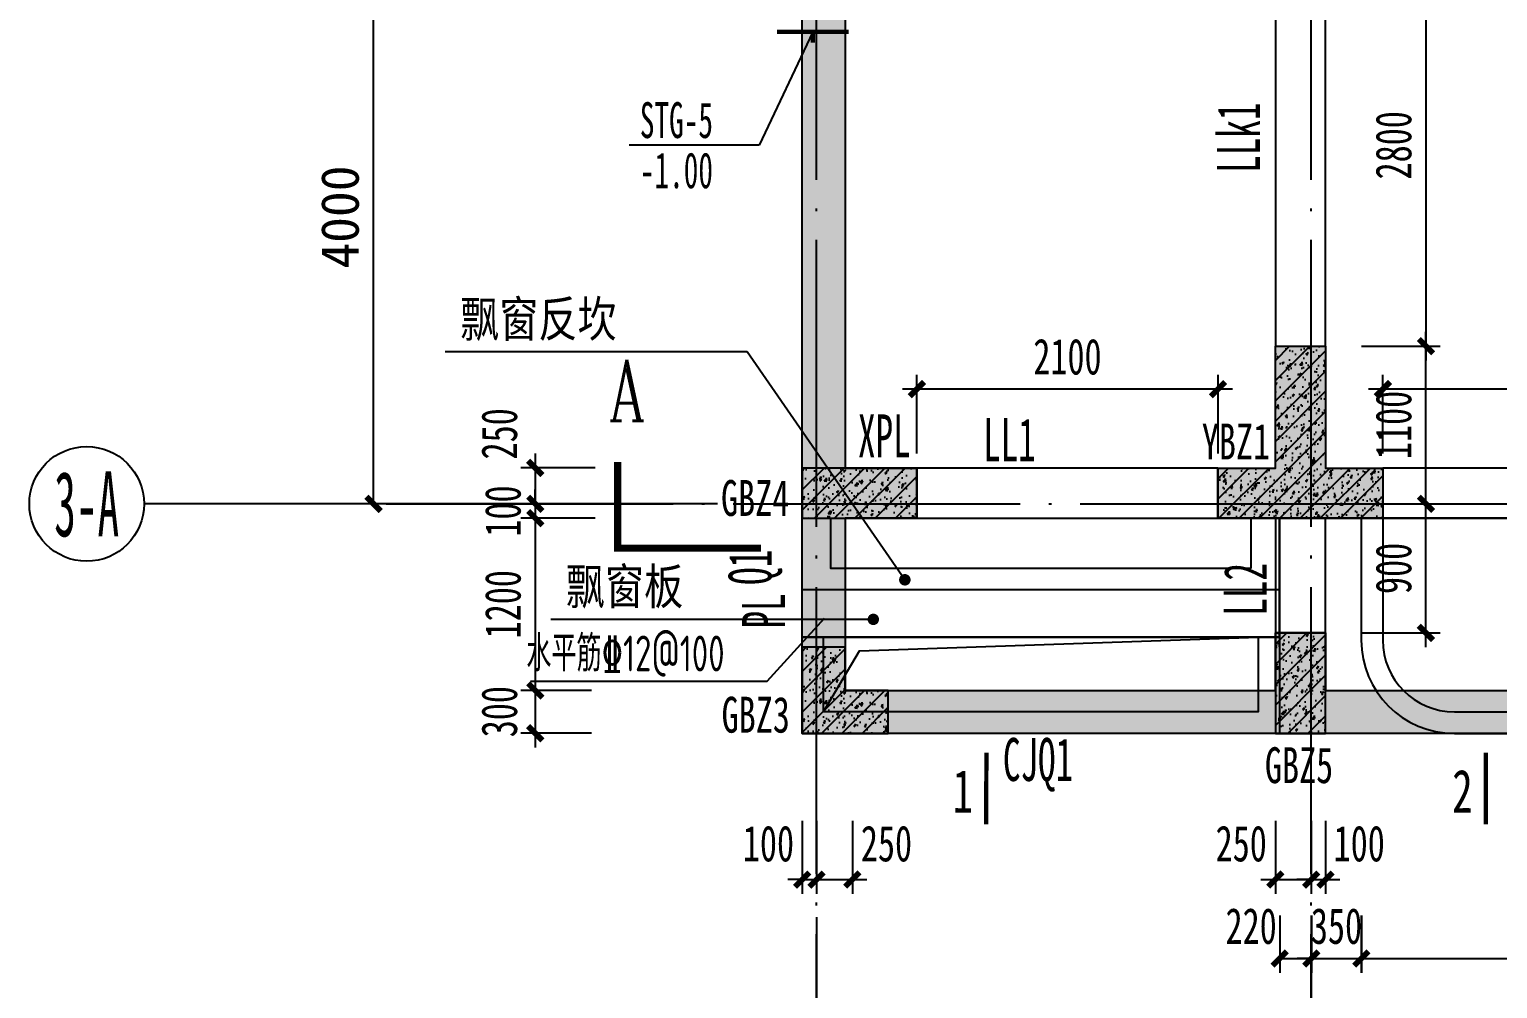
# Model space of a CAD drawing. Extents: x -3200781797 to -8106663, y 494714 to 1244925.
# Drawn here: x -8177622 to -8167382, y 604113 to 610801 of the extents above; entities that cross this region are included whole.
import ezdxf
from ezdxf.enums import TextEntityAlignment as Align

# ---------------------------------------------------------------- set-up
doc = ezdxf.new("R2010")
doc.units = 0
doc.header["$LTSCALE"] = 1000
doc.header["$MEASUREMENT"] = 0
for name, pattern in [('3#-轴线$0$DOTE', [2.42, 2, -0.2, 0.02, -0.2]), ('3#4#5#模板$0$CONTINOUS', [0]), ('CONTINOUS', [0]), ('DASH', [0.35, 0.25, -0.1])]:
    doc.linetypes.add(name, pattern=pattern)
doc.layers.get('Defpoints').update_dxf_attribs({"color": 30, "linetype": 'DASH'})
for name, color, linetype in [('1----SD', 40, 'Continuous'), ('3#-夹层$0$S-SLAB-HOLE', 5, 'Continuous'), ('3#-夹层$0$S-WALL', 40, 'Continuous'), ('3#-夹层$0$S-WALL-BEAM', 120, 'Continuous'), ('3#-夹层$0$S-WALL-HATC', 253, 'Continuous'), ('3#-轴线$0$3#-轴号$0$A-ANNO-AXIS-CIRC', 3, 'Continuous'), ('3#-轴线$0$3#-轴号$0$A-ANNO-AXIS-TEXT', 7, 'Continuous'), ('3#-轴线$0$3#-轴号$0$A-ANNO-DIMS', 3, 'Continuous'), ('3#-轴线$0$A-ANNO-DOTE', 10, '3#-轴线$0$DOTE'), ('3#-轴线$0$AXIS_TEXT', 7, 'Continuous'), ('3#4#5#模板$0$00-板边线', 7, 'Continuous'), ('3#4#5#模板$0$A-ANNO-NOTE', 3, 'Continuous'), ('3#4#5#模板$0$A-ANNO-SYMB', 3, 'Continuous'), ('3#4#5#模板$0$A-ANNO-TEXT', 255, 'Continuous'), ('3#4#5#模板$0$S-ANNO-TEXT', 7, 'Continuous'), ('3#4#5#模板$0$S-SLAB-TEXT', 120, 'Continuous'), ('3#4#5#模板$0$S-WALL-COLU', 252, '3#4#5#模板$0$CONTINOUS'), ('3#4#5#模板$0$S-WALL-COLU-HATC', 16, 'Continuous'), ('DIM', 3, 'Continuous'), ('DIM_其它', 3, 'Continuous'), ('S-PC-FQ-WYQ', 4, 'Continuous'), ('S-WALL-BEAM-TEXT', 2, 'Continuous'), ('S-WALL-COLU-TEXT', 2, 'Continuous'), ('S-WALL-DIMS', 50, 'Continuous'), ('THICK', 6, 'Continuous')]:
    doc.layers.add(name, color=color, linetype=linetype)
doc.layers.add('WALL-TEXT', color=2, linetype='Continuous', lineweight=25)
doc.layers.add('设备条件', color=5, linetype='Continuous', lineweight=30)
doc.styles.add('3#-轴线$0$3#-轴号$0$_TCH_AXIS', font='')
doc.styles.add('3#-轴线$0$3#-轴号$0$_TCH_DIM_T3', font='')
doc.styles.add('3#-轴线$0$COMPLEX', font='COMPLEX')
doc.styles.add('3#4#5#模板$0$-楷体_GB2312', font='', dxfattribs={"width": 0.8, "height": 3.5})
doc.styles.add('3#4#5#模板$0$_TCH_LABEL', font='COMPLEX', dxfattribs={"bigfont": 'GBCBIG'})
doc.styles.add('TSSD_Dimension', font='', dxfattribs={"width": 0.7})
doc.styles.add('TSSD_Rein', font='tssdeng.shx', dxfattribs={"width": 0.7, "bigfont": 'hztxt.shx'})
doc.styles.add('楷体', font='', dxfattribs={"width": 0.6})
doc.styles.add('楷体GB312', font='', dxfattribs={"width": 0.8})
doc.styles.get('3#-轴线$0$3#-轴号$0$_TCH_AXIS').set_extended_font_data('SimSun')
doc.styles.get('3#-轴线$0$3#-轴号$0$_TCH_DIM_T3').set_extended_font_data('SimSun')
doc.styles.get('3#4#5#模板$0$-楷体_GB2312').set_extended_font_data('KaiTi_GB2312')
doc.styles.get('TSSD_Dimension').set_extended_font_data('KaiTi_GB2312')
doc.styles.get('楷体').set_extended_font_data('KaiTi_GB2312')
doc.styles.get('楷体GB312').set_extended_font_data('楷体_GB2312')
doc.dimstyles.new('3#-轴线$0$3#-轴号$0$_TCH_ARCH&&100', dxfattribs={"dimtxt": 264.345992, "dimasz": 100, "dimexe": 250, "dimexo": 300, "dimgap": 100, "dimtad": 1, "dimdec": 0, "dimzin": 0, "dimdsep": 46, "dimtxsty": '3#-轴线$0$3#-轴号$0$_TCH_DIM_T3', "dimblk": '3#-轴线$0$3#-轴号$0$_ArchTick', "dimcen": 0.09, "dimclrt": 7, "dimazin": 2, "dimtfac": 1, "dimtdec": 0, "dimtix": 1, "dimtmove": 2, "dimatfit": 3, "dimfxl": 100, "dimtolj": 1, "dimtzin": 0, "dimarcsym": 0})
doc.dimstyles.new('TSSD_100_100', dxfattribs={"dimtxt": 250, "dimasz": 100, "dimexe": 100, "dimexo": 250, "dimgap": 100, "dimtad": 1, "dimdec": 0, "dimzin": 0, "dimdsep": 46, "dimtxsty": 'TSSD_Dimension', "dimblk": 'ARCHTICK', "dimcen": 0, "dimdle": 100, "dimclrt": 7, "dimadec": 0, "dimazin": 0, "dimtfac": 1, "dimtdec": 0, "dimtix": 1, "dimtmove": 2, "dimatfit": 3, "dimfxl": 1, "dimtolj": 1, "dimtzin": 0, "dimarcsym": 0})
doc.dimstyles.new('TSSD_100_100$0', dxfattribs={"dimtxt": 250, "dimasz": 100, "dimexe": 100, "dimexo": 0, "dimgap": 100, "dimtad": 1, "dimdec": 0, "dimzin": 0, "dimdsep": 46, "dimtxsty": 'TSSD_Dimension', "dimblk1": 'ARCHTICK', "dimblk2": 'ARCHTICK', "dimsah": 1, "dimcen": 0, "dimclrt": 7, "dimadec": 0, "dimazin": 0, "dimtfac": 1, "dimtdec": 0, "dimtix": 1, "dimtmove": 2, "dimatfit": 3, "dimldrblk": 'ARCHTICK', "dimfxl": 300, "dimfxlon": 1, "dimtvp": 0.7, "dimtolj": 1, "dimtzin": 0, "dimarcsym": 0})

# ---------------------------------------------------------------- blocks, each defined once
blk = doc.blocks.new('_ArchTick')
at = {"color": 0, "linetype": 'ByBlock', "const_width": 0.4}
blk.add_lwpolyline([(-0.5, -0.5), (0.5, 0.5)], dxfattribs=at)
blk = doc.blocks.new('*D306')
at = {"layer": 'Defpoints', "color": 0, "transparency": 16777216}
for p in [(-8168582, 608593), (-8167882, 608593), (-8168582, 607493)]:
    blk.add_point(p, dxfattribs=at)
at = {"layer": 'S-WALL-DIMS', "color": 0, "lineweight": -2, "transparency": 16777216}
for p, q in [((-8167882, 607393), (-8167882, 608693)), ((-8168332, 608593), (-8167782, 608593)), ((-8168332, 607493), (-8167782, 607493))]:
    blk.add_line(p, q, dxfattribs=at)
at = {"layer": 'S-WALL-DIMS', "color": 0, "lineweight": -2, "transparency": 16777216, "xscale": 100, "yscale": 100, "zscale": 100}
for p, rotation in [((-8167882, 608593), 90), ((-8167882, 607493), 270)]:
    blk.add_blockref('_ArchTick', p, dxfattribs=dict(at, rotation=rotation))
at = {"layer": 'S-WALL-DIMS', "color": 7, "transparency": 16777216, "insert": (-8168107, 608043), "char_height": 250, "attachment_point": 5, "rotation": 90, "style": 'TSSD_Dimension'}
blk.add_mtext('\\A1;1100', dxfattribs=at)
blk = doc.blocks.new('*D89')
at = {"layer": 'Defpoints', "color": 0, "transparency": 16777216}
for p in [(-8168182, 608293), (-8168182, 607593), (-8165182, 607593)]:
    blk.add_point(p, dxfattribs=at)
at = {"layer": 'S-WALL-DIMS', "color": 0, "lineweight": -2, "transparency": 16777216}
for p, q in [((-8168182, 607843), (-8168182, 608393)), ((-8165182, 607843), (-8165182, 608393)), ((-8165082, 608293), (-8168282, 608293))]:
    blk.add_line(p, q, dxfattribs=at)
at = {"layer": 'S-WALL-DIMS', "color": 0, "lineweight": -2, "transparency": 16777216, "xscale": 100, "yscale": 100, "zscale": 100, "rotation": 180}
blk.add_blockref('_ArchTick', (-8168182, 608293), dxfattribs=at)
at = {"layer": 'S-WALL-DIMS', "color": 0, "lineweight": -2, "transparency": 16777216, "xscale": 100, "yscale": 100, "zscale": 100}
blk.add_blockref('_ArchTick', (-8165182, 608293), dxfattribs=at)
at = {"layer": 'S-WALL-DIMS', "color": 7, "transparency": 16777216, "insert": (-8166682, 608518), "char_height": 250, "attachment_point": 5, "style": 'TSSD_Dimension'}
blk.add_mtext('\\A1;3000', dxfattribs=at)
blk = doc.blocks.new('*D127')
at = {"layer": 'Defpoints', "color": 0, "transparency": 16777216}
for p in [(-8171432, 608293), (-8171432, 607593), (-8169332, 607593)]:
    blk.add_point(p, dxfattribs=at)
at = {"layer": 'S-WALL-DIMS', "color": 0, "lineweight": -2, "transparency": 16777216}
for p, q in [((-8171432, 607843), (-8171432, 608393)), ((-8169332, 607843), (-8169332, 608393)), ((-8169232, 608293), (-8171532, 608293))]:
    blk.add_line(p, q, dxfattribs=at)
at = {"layer": 'S-WALL-DIMS', "color": 0, "lineweight": -2, "transparency": 16777216, "xscale": 100, "yscale": 100, "zscale": 100, "rotation": 180}
blk.add_blockref('_ArchTick', (-8171432, 608293), dxfattribs=at)
at = {"layer": 'S-WALL-DIMS', "color": 0, "lineweight": -2, "transparency": 16777216, "xscale": 100, "yscale": 100, "zscale": 100}
blk.add_blockref('_ArchTick', (-8169332, 608293), dxfattribs=at)
at = {"layer": 'S-WALL-DIMS', "color": 7, "transparency": 16777216, "insert": (-8170382, 608518), "char_height": 250, "attachment_point": 5, "style": 'TSSD_Dimension'}
blk.add_mtext('\\A1;2100', dxfattribs=at)
blk = doc.blocks.new('*D203')
at = {"layer": 'Defpoints', "color": 0, "transparency": 16777216}
for p in [(-8168582, 607493), (-8167882, 607493), (-8168582, 606593)]:
    blk.add_point(p, dxfattribs=at)
at = {"layer": 'S-WALL-DIMS', "color": 0, "lineweight": -2, "transparency": 16777216}
for p, q in [((-8167882, 606493), (-8167882, 607593)), ((-8168332, 607493), (-8167782, 607493)), ((-8168332, 606593), (-8167782, 606593))]:
    blk.add_line(p, q, dxfattribs=at)
at = {"layer": 'S-WALL-DIMS', "color": 0, "lineweight": -2, "transparency": 16777216, "xscale": 100, "yscale": 100, "zscale": 100}
for p, rotation in [((-8167882, 607493), 90), ((-8167882, 606593), 270)]:
    blk.add_blockref('_ArchTick', p, dxfattribs=dict(at, rotation=rotation))
at = {"layer": 'S-WALL-DIMS', "color": 7, "transparency": 16777216, "insert": (-8168107, 607043), "char_height": 250, "attachment_point": 5, "rotation": 90, "style": 'TSSD_Dimension'}
blk.add_mtext('\\A1;900', dxfattribs=at)
blk = doc.blocks.new('*D207')
at = {"layer": 'Defpoints', "color": 0, "transparency": 16777216}
for p in [(-8168582, 611393), (-8168582, 608593), (-8167882, 608593)]:
    blk.add_point(p, dxfattribs=at)
at = {"layer": 'S-WALL-DIMS', "color": 0, "lineweight": -2, "transparency": 16777216}
for p, q in [((-8167882, 611493), (-8167882, 608493)), ((-8168332, 611393), (-8167782, 611393)), ((-8168332, 608593), (-8167782, 608593))]:
    blk.add_line(p, q, dxfattribs=at)
at = {"layer": 'S-WALL-DIMS', "color": 0, "lineweight": -2, "transparency": 16777216, "xscale": 100, "yscale": 100, "zscale": 100}
for p, rotation in [((-8167882, 611393), 90), ((-8167882, 608593), 270)]:
    blk.add_blockref('_ArchTick', p, dxfattribs=dict(at, rotation=rotation))
at = {"layer": 'S-WALL-DIMS', "color": 7, "transparency": 16777216, "insert": (-8168107, 609993), "char_height": 250, "attachment_point": 5, "rotation": 90, "style": 'TSSD_Dimension'}
blk.add_mtext('\\A1;2800', dxfattribs=at)
blk = doc.blocks.new('xpl-jia-3')
at = {"layer": 'S-WALL-BEAM-TEXT', "style": '楷体', "width": 0.6}
blk.add_text('XPL', height=300, dxfattribs=at).set_placement((-8221843, 607817))
blk.add_text('PL', height=300, rotation=90, dxfattribs=at).set_placement((-8222351, 606624))
blk = doc.blocks.new('3-an-jia')
at = {"layer": 'S-WALL-COLU-TEXT', "style": '楷体GB312', "width": 0.7}
for s, p in [('YBZ1', (-7969387, 607798)), ('GBZ4', (-7972740, 607404)), ('GBZ3', (-7972736, 605893)), ('GBZ5', (-7968947, 605541))]:
    blk.add_text(s, height=250, dxfattribs=at).set_placement(p)
blk = doc.blocks.new('q1')
at = {"layer": 'WALL-TEXT', "style": '楷体', "width": 0.6}
blk.add_text('Q1', height=300, rotation=90, dxfattribs=at).set_placement((-8168246, 458225))
blk.add_text('CJQ1', height=300, dxfattribs=at).set_placement((-8166633, 456858))
blk = doc.blocks.new('*D868')
at = {"layer": 'Defpoints', "color": 0, "transparency": 16777216}
for p in [(36556, -111438), (35889, -111688), (36556, -111688)]:
    blk.add_point(p, dxfattribs=at)
at = {"layer": 'DIM', "color": 0, "lineweight": -2, "transparency": 16777216}
for p, q in [((35889, -111338), (35889, -111788)), ((36306, -111438), (35789, -111438)), ((36306, -111688), (35789, -111688))]:
    blk.add_line(p, q, dxfattribs=at)
at = {"layer": 'DIM', "color": 0, "lineweight": -2, "transparency": 16777216, "xscale": 100, "yscale": 100, "zscale": 100}
for p, rotation in [((35889, -111438), 90), ((35889, -111688), 270)]:
    blk.add_blockref('_ArchTick', p, dxfattribs=dict(at, rotation=rotation))
at = {"layer": 'DIM', "color": 7, "transparency": 16777216, "insert": (35639, -111200), "char_height": 250, "attachment_point": 5, "rotation": 90, "style": 'TSSD_Dimension'}
blk.add_mtext('\\A1;250', dxfattribs=at)
blk = doc.blocks.new('*D869')
at = {"layer": 'Defpoints', "color": 0, "transparency": 16777216}
for p in [(36556, -111688), (35889, -111788), (36556, -111788)]:
    blk.add_point(p, dxfattribs=at)
at = {"layer": 'DIM', "color": 0, "lineweight": -2, "transparency": 16777216}
for p, q in [((35889, -111688), (35889, -111588)), ((36306, -111688), (35789, -111688)), ((35889, -111688), (35889, -111788)), ((36306, -111788), (35789, -111788)), ((35889, -111788), (35889, -111888))]:
    blk.add_line(p, q, dxfattribs=at)
at = {"layer": 'DIM', "color": 0, "lineweight": -2, "transparency": 16777216, "xscale": 100, "yscale": 100, "zscale": 100}
for p, rotation in [((35889, -111688), 270), ((35889, -111788), 90)]:
    blk.add_blockref('_ArchTick', p, dxfattribs=dict(at, rotation=rotation))
at = {"layer": 'DIM', "color": 7, "transparency": 16777216, "insert": (35664, -111738), "char_height": 250, "attachment_point": 5, "rotation": 90, "style": 'TSSD_Dimension'}
blk.add_mtext('\\A1;100', dxfattribs=at)
blk = doc.blocks.new('*D870')
at = {"layer": 'Defpoints', "color": 0, "transparency": 16777216}
for p in [(36556, -111788), (35889, -112989), (36531, -112989)]:
    blk.add_point(p, dxfattribs=at)
at = {"layer": 'DIM', "color": 0, "lineweight": -2, "transparency": 16777216}
for p, q in [((35889, -111688), (35889, -113089)), ((36306, -111788), (35789, -111788)), ((36281, -112989), (35789, -112989))]:
    blk.add_line(p, q, dxfattribs=at)
at = {"layer": 'DIM', "color": 0, "lineweight": -2, "transparency": 16777216, "xscale": 100, "yscale": 100, "zscale": 100}
for p, rotation in [((35889, -111788), 90), ((35889, -112989), 270)]:
    blk.add_blockref('_ArchTick', p, dxfattribs=dict(at, rotation=rotation))
at = {"layer": 'DIM', "color": 7, "transparency": 16777216, "insert": (35664, -112388), "char_height": 250, "attachment_point": 5, "rotation": 90, "style": 'TSSD_Dimension'}
blk.add_mtext('\\A1;1200', dxfattribs=at)
blk = doc.blocks.new('*D871')
at = {"layer": 'Defpoints', "color": 0, "transparency": 16777216}
for p in [(36531, -112989), (35889, -113288), (36531, -113288)]:
    blk.add_point(p, dxfattribs=at)
at = {"layer": 'DIM', "color": 0, "lineweight": -2, "transparency": 16777216}
for p, q in [((35889, -112889), (35889, -113388)), ((36281, -112989), (35789, -112989)), ((36281, -113288), (35789, -113288))]:
    blk.add_line(p, q, dxfattribs=at)
at = {"layer": 'DIM', "color": 0, "lineweight": -2, "transparency": 16777216, "xscale": 100, "yscale": 100, "zscale": 100}
for p, rotation in [((35889, -112989), 90), ((35889, -113288), 270)]:
    blk.add_blockref('_ArchTick', p, dxfattribs=dict(at, rotation=rotation))
at = {"layer": 'DIM', "color": 7, "transparency": 16777216, "insert": (35639, -113137), "char_height": 250, "attachment_point": 5, "rotation": 90, "style": 'TSSD_Dimension'}
blk.add_mtext('\\A1;300', dxfattribs=at)
blk = doc.blocks.new('*D874')
at = {"layer": 'Defpoints', "color": 0, "transparency": 16777216}
for p in [(37750, -113649), (37850, -113649), (37850, -114308)]:
    blk.add_point(p, dxfattribs=at)
at = {"layer": 'DIM', "color": 0, "lineweight": -2, "transparency": 16777216}
for p, q in [((37750, -113899), (37750, -114408)), ((37850, -113899), (37850, -114408)), ((37750, -114308), (37650, -114308)), ((37750, -114308), (37850, -114308)), ((37850, -114308), (37950, -114308))]:
    blk.add_line(p, q, dxfattribs=at)
at = {"layer": 'DIM', "color": 0, "lineweight": -2, "transparency": 16777216, "xscale": 100, "yscale": 100, "zscale": 100}
blk.add_blockref('_ArchTick', (37750, -114308), dxfattribs=at)
at = {"layer": 'DIM', "color": 0, "lineweight": -2, "transparency": 16777216, "xscale": 100, "yscale": 100, "zscale": 100, "rotation": 180}
blk.add_blockref('_ArchTick', (37850, -114308), dxfattribs=at)
at = {"layer": 'DIM', "color": 7, "transparency": 16777216, "insert": (37515, -114058), "char_height": 250, "attachment_point": 5, "style": 'TSSD_Dimension'}
blk.add_mtext('\\A1;100', dxfattribs=at)
blk = doc.blocks.new('*D875')
at = {"layer": 'Defpoints', "color": 0, "transparency": 16777216}
for p in [(37850, -113649), (38100, -113649), (38100, -114308)]:
    blk.add_point(p, dxfattribs=at)
at = {"layer": 'DIM', "color": 0, "lineweight": -2, "transparency": 16777216}
for p, q in [((37850, -113899), (37850, -114408)), ((38100, -113899), (38100, -114408)), ((37750, -114308), (38200, -114308))]:
    blk.add_line(p, q, dxfattribs=at)
at = {"layer": 'DIM', "color": 0, "lineweight": -2, "transparency": 16777216, "xscale": 100, "yscale": 100, "zscale": 100, "rotation": 180}
blk.add_blockref('_ArchTick', (37850, -114308), dxfattribs=at)
at = {"layer": 'DIM', "color": 0, "lineweight": -2, "transparency": 16777216, "xscale": 100, "yscale": 100, "zscale": 100}
blk.add_blockref('_ArchTick', (38100, -114308), dxfattribs=at)
at = {"layer": 'DIM', "color": 7, "transparency": 16777216, "insert": (38338, -114058), "char_height": 250, "attachment_point": 5, "style": 'TSSD_Dimension'}
blk.add_mtext('\\A1;250', dxfattribs=at)
blk = doc.blocks.new('*D876')
at = {"layer": 'Defpoints', "color": 0, "transparency": 16777216}
for p in [(41050, -113649), (41300, -113649), (41300, -114308)]:
    blk.add_point(p, dxfattribs=at)
at = {"layer": 'DIM', "color": 0, "lineweight": -2, "transparency": 16777216}
for p, q in [((41050, -113899), (41050, -114408)), ((41300, -113899), (41300, -114408)), ((40950, -114308), (41400, -114308))]:
    blk.add_line(p, q, dxfattribs=at)
at = {"layer": 'DIM', "color": 0, "lineweight": -2, "transparency": 16777216, "xscale": 100, "yscale": 100, "zscale": 100, "rotation": 180}
blk.add_blockref('_ArchTick', (41050, -114308), dxfattribs=at)
at = {"layer": 'DIM', "color": 0, "lineweight": -2, "transparency": 16777216, "xscale": 100, "yscale": 100, "zscale": 100}
blk.add_blockref('_ArchTick', (41300, -114308), dxfattribs=at)
at = {"layer": 'DIM', "color": 7, "transparency": 16777216, "insert": (40812, -114058), "char_height": 250, "attachment_point": 5, "style": 'TSSD_Dimension'}
blk.add_mtext('\\A1;250', dxfattribs=at)
blk = doc.blocks.new('*D877')
at = {"layer": 'Defpoints', "color": 0, "transparency": 16777216}
for p in [(41300, -113649), (41400, -113649), (41400, -114308)]:
    blk.add_point(p, dxfattribs=at)
at = {"layer": 'DIM', "color": 0, "lineweight": -2, "transparency": 16777216}
for p, q in [((41300, -113899), (41300, -114408)), ((41400, -113899), (41400, -114408)), ((41300, -114308), (41200, -114308)), ((41300, -114308), (41400, -114308)), ((41400, -114308), (41500, -114308))]:
    blk.add_line(p, q, dxfattribs=at)
at = {"layer": 'DIM', "color": 0, "lineweight": -2, "transparency": 16777216, "xscale": 100, "yscale": 100, "zscale": 100}
blk.add_blockref('_ArchTick', (41300, -114308), dxfattribs=at)
at = {"layer": 'DIM', "color": 0, "lineweight": -2, "transparency": 16777216, "xscale": 100, "yscale": 100, "zscale": 100, "rotation": 180}
blk.add_blockref('_ArchTick', (41400, -114308), dxfattribs=at)
at = {"layer": 'DIM', "color": 7, "transparency": 16777216, "insert": (41635, -114058), "char_height": 250, "attachment_point": 5, "style": 'TSSD_Dimension'}
blk.add_mtext('\\A1;100', dxfattribs=at)
blk = doc.blocks.new('*D996')
at = {"layer": 'Defpoints', "color": 0, "transparency": 16777216}
for p in [(-8168902, 606543), (-8168682, 606543), (-8168682, 604323)]:
    blk.add_point(p, dxfattribs=at)
at = {"layer": 'DIM', "color": 0, "lineweight": -2, "transparency": 16777216}
for p, q in [((-8168902, 604623), (-8168902, 604223)), ((-8168682, 604623), (-8168682, 604223)), ((-8168902, 604323), (-8168682, 604323))]:
    blk.add_line(p, q, dxfattribs=at)
at = {"layer": 'DIM', "color": 0, "lineweight": -2, "transparency": 16777216, "xscale": 100, "yscale": 100, "zscale": 100, "rotation": 180}
blk.add_blockref('_ArchTick', (-8168902, 604323), dxfattribs=at)
at = {"layer": 'DIM', "color": 0, "lineweight": -2, "transparency": 16777216, "xscale": 100, "yscale": 100, "zscale": 100}
blk.add_blockref('_ArchTick', (-8168682, 604323), dxfattribs=at)
at = {"layer": 'DIM', "color": 7, "transparency": 16777216, "insert": (-8169101, 604548), "char_height": 250, "attachment_point": 5, "style": 'TSSD_Dimension'}
blk.add_mtext('\\A1;220', dxfattribs=at)
blk = doc.blocks.new('*D997')
at = {"layer": 'Defpoints', "color": 0, "transparency": 16777216}
for p in [(-8168681, 606543), (-8168332, 606543), (-8168332, 604323)]:
    blk.add_point(p, dxfattribs=at)
at = {"layer": 'DIM', "color": 0, "lineweight": -2, "transparency": 16777216}
for p, q in [((-8168681, 604623), (-8168681, 604223)), ((-8168332, 604623), (-8168332, 604223)), ((-8168681, 604323), (-8168781, 604323)), ((-8168681, 604323), (-8168332, 604323)), ((-8168332, 604323), (-8168232, 604323))]:
    blk.add_line(p, q, dxfattribs=at)
at = {"layer": 'DIM', "color": 0, "lineweight": -2, "transparency": 16777216, "xscale": 100, "yscale": 100, "zscale": 100}
blk.add_blockref('_ArchTick', (-8168681, 604323), dxfattribs=at)
at = {"layer": 'DIM', "color": 0, "lineweight": -2, "transparency": 16777216, "xscale": 100, "yscale": 100, "zscale": 100, "rotation": 180}
blk.add_blockref('_ArchTick', (-8168332, 604323), dxfattribs=at)
at = {"layer": 'DIM', "color": 7, "transparency": 16777216, "insert": (-8168506, 604548), "char_height": 250, "attachment_point": 5, "style": 'TSSD_Dimension'}
blk.add_mtext('\\A1;350', dxfattribs=at)
blk = doc.blocks.new('*D998')
at = {"layer": 'Defpoints', "color": 0, "transparency": 16777216}
for p in [(-8168333, 606543), (-8165032, 606493), (-8165032, 604323)]:
    blk.add_point(p, dxfattribs=at)
at = {"layer": 'DIM', "color": 0, "lineweight": -2, "transparency": 16777216}
for p, q in [((-8168333, 604623), (-8168333, 604223)), ((-8165032, 604623), (-8165032, 604223)), ((-8168333, 604323), (-8165032, 604323))]:
    blk.add_line(p, q, dxfattribs=at)
at = {"layer": 'DIM', "color": 0, "lineweight": -2, "transparency": 16777216, "xscale": 100, "yscale": 100, "zscale": 100, "rotation": 180}
blk.add_blockref('_ArchTick', (-8168333, 604323), dxfattribs=at)
at = {"layer": 'DIM', "color": 0, "lineweight": -2, "transparency": 16777216, "xscale": 100, "yscale": 100, "zscale": 100}
blk.add_blockref('_ArchTick', (-8165032, 604323), dxfattribs=at)
at = {"layer": 'DIM', "color": 7, "transparency": 16777216, "insert": (-8166682, 604548), "char_height": 250, "attachment_point": 5, "style": 'TSSD_Dimension'}
blk.add_mtext('\\A1;3300', dxfattribs=at)
blk = doc.blocks.new('$VALVE$00000553')
at = {"const_width": 30}
for points in [[(0, 100), (-250, 100), (-250, 100)], [(0, 100), (0, 175)], [(0, 100), (250, 100), (250, 100)], [(-250, -100), (-250, -100), (0, -100)], [(250, -100), (250, -100), (0, -100)], [(0, -175), (0, -100)]]:
    blk.add_lwpolyline(points, dxfattribs=at)
blk = doc.blocks.new('A$C5af27e0e')
at = {"layer": 'DIM_其它'}
for p, q in [((-8825, -4400), (-9200, -5190)), ((-9200, -5190), (-10107, -5190))]:
    blk.add_line(p, q, dxfattribs=at)
at = {"layer": '1----SD', "linetype": 'CONTINOUS', "rotation": 180}
blk.add_blockref('$VALVE$00000553', (-8825, -4300), dxfattribs=at)
at = {"layer": '设备条件', "color": 40, "style": '楷体', "width": 0.6}
for s, p in [('STG-5', (-10032, -5140)), ('-1.00', (-10032, -5490))]:
    blk.add_text(s, height=250, dxfattribs=at).set_placement(p)
blk = doc.blocks.new('3#-轴线$0$_AXISO')
blk.add_circle((0, 0), 0.5)
at = {"layer": '3#-轴线$0$AXIS_TEXT', "style": '3#-轴线$0$COMPLEX', "width": 1.041667}
blk.add_attdef('A', text='', height=0.56, dxfattribs=at).set_placement((-0.25, -0.28), (0.25, -0.28), align=Align.FIT)
blk = doc.blocks.new('3#-轴线$0$3#-轴号$0$_ArchTick')
at = {"color": 0, "linetype": 'ByBlock', "const_width": 0.4}
blk.add_lwpolyline([(-0.5, -0.5), (0.5, 0.5)], dxfattribs=at)
blk = doc.blocks.new('*D2034')
at = {"layer": '3#-轴线$0$3#-轴号$0$A-ANNO-DIMS', "color": 0, "lineweight": -2, "transparency": 16777216}
for p, q in [((-2589, -7100), (-3339, -7100)), ((-3089, -11100), (-3089, -7100)), ((-2589, -11100), (-3339, -11100))]:
    blk.add_line(p, q, dxfattribs=at)
at = {"layer": 'Defpoints', "color": 0, "transparency": 16777216}
for p in [(-3089, -7100), (-2289, -7100), (-2289, -11100)]:
    blk.add_point(p, dxfattribs=at)
at = {"layer": '3#-轴线$0$3#-轴号$0$A-ANNO-DIMS', "color": 0, "lineweight": -2, "transparency": 16777216, "xscale": 100, "yscale": 100, "zscale": 100}
for p, rotation in [((-3089, -7100), 90), ((-3089, -11100), 270)]:
    blk.add_blockref('3#-轴线$0$3#-轴号$0$_ArchTick', p, dxfattribs=dict(at, rotation=rotation))
at = {"layer": '3#-轴线$0$3#-轴号$0$A-ANNO-DIMS', "color": 7, "transparency": 16777216, "insert": (-3322, -9100), "char_height": 264.3, "attachment_point": 5, "rotation": 90, "style": '3#-轴线$0$3#-轴号$0$_TCH_DIM_T3'}
blk.add_mtext('\\A1;4000', dxfattribs=at)
blk = doc.blocks.new('3#4#5#模板$0$A$C3a591143')
at = {"color": 3}
for points in [[(6760, 2515), (3430, 2515), (3430, 3015), (6760, 3015)], [(6560, 2665), (3630, 2665), (3630, 3015), (6560, 3015)]]:
    blk.add_lwpolyline(points, close=True, dxfattribs=at)
blk.add_lwpolyline([(14080, 1515), (3430, 1515), (3430, 2185), (6760, 2185), (6760, 3015), (10880, 3015), (10880, 2185), (14080, 2185)], close=True)
at = {"color": 2}
blk.add_lwpolyline([(10630, 3015), (7329, 3015), (7329, 2165, 0.414185), (7979, 1515), (9980, 1515, 0.414185), (10630, 2165), (10630, 3015)], format="xyb", dxfattribs=at)
blk.add_lwpolyline([(10480, 3015), (7479, 3015), (7479, 2165, 0.414185), (7979, 1665), (9980, 1665, 0.414185), (10480, 2165)], format="xyb", close=True, dxfattribs=at)
at = {"color": 6}
for points in [[(3430, 2185), (6760, 2185), (6760, 1515), (3430, 1515)], [(3580, 2185), (6610, 2185), (6610, 1665), (3580, 1665)]]:
    blk.add_lwpolyline(points, close=True, dxfattribs=at)
blk.add_lwpolyline([(3580, 1665), (3829, 2091), (6610, 2185)], dxfattribs=at)
at = {"layer": '3#4#5#模板$0$00-板边线', "color": 1}
blk.add_lwpolyline([(6760, 2185), (3430, 2185), (3430, 3015), (6760, 3015)], close=True, dxfattribs=at)
at = {"layer": '3#4#5#模板$0$A-ANNO-NOTE'}
for p, q in [((3046, 4175), (940, 4175)), ((4146, 2586), (3046, 4175)), ((3927, 2310), (1677, 2310))]:
    blk.add_line(p, q, dxfattribs=at)
at = {"layer": '3#4#5#模板$0$A-ANNO-NOTE', "const_width": 40}
for points in [[(4161, 2572, 1), (4132, 2600, 1)], [(3946, 2307, 1), (3907, 2313, 1)]]:
    blk.add_lwpolyline(points, format="xyb", close=True, dxfattribs=at)
at = {"layer": '3#4#5#模板$0$A-ANNO-SYMB', "const_width": 50}
blk.add_lwpolyline([(3144, 2807), (2144, 2807), (2144, 3407)], dxfattribs=at)
at = {"layer": '3#4#5#模板$0$A-ANNO-TEXT', "color": 7}
for s, height, style, width, p in [('飘窗反坎', 250, '3#4#5#模板$0$-楷体_GB2312', 0.8, (1045, 4280)), ('A', 425, '3#4#5#模板$0$_TCH_LABEL', 0.705882, (2080, 3695)), ('飘窗板', 250, '3#4#5#模板$0$-楷体_GB2312', 0.8, (1782, 2415))]:
    blk.add_text(s, height=height, dxfattribs=dict(at, style=style, width=width)).set_placement(p)
blk = doc.blocks.new('Q-BIM')
at = {"layer": 'DIM'}
for base, p1, p2, picture, middle in [((35888.9, -111688), (36556, -111438), (36556, -111688), '*D868', (35638.9, -111199.9)), ((35888.9, -113288.4), (36531, -112988.6), (36531, -113288.4), '*D871', (35638.9, -113136.9))]:
    dim = blk.add_linear_dim(base=base, p1=p1, p2=p2, angle=90, dimstyle='TSSD_100_100', dxfattribs=at)
    dim.commit()
    dim.dimension.update_dxf_attribs({"geometry": picture, "text_midpoint": middle, "dimtype": 128})
for base, p1, p2, picture, middle in [((35888.9, -111788.3), (36556, -111688), (36556, -111788.3), '*D869', (35663.9, -111738.1)), ((35888.9, -112988.6), (36556, -111788.3), (36531, -112988.6), '*D870', (35663.9, -112388.4))]:
    dim = blk.add_linear_dim(base=base, p1=p1, p2=p2, angle=90, dimstyle='TSSD_100_100', dxfattribs=at)
    dim.commit()
    dim.dimension.update_dxf_attribs({"geometry": picture, "text_midpoint": middle})
for base, p1, p2, picture, middle in [((37850, -114307.6), (37750, -113649.5), (37850, -113649.5), '*D874', (37515.3, -114057.6)), ((38100, -114307.6), (37850, -113649.5), (38100, -113649.5), '*D875', (38338.1, -114057.6)), ((41300, -114307.6), (41050, -113649.5), (41300, -113649.5), '*D876', (40811.9, -114057.6)), ((41400, -114307.6), (41300, -113649.5), (41400, -113649.5), '*D877', (41634.7, -114057.6))]:
    dim = blk.add_linear_dim(base=base, p1=p1, p2=p2, dimstyle='TSSD_100_100', dxfattribs=at)
    dim.commit()
    dim.dimension.update_dxf_attribs({"geometry": picture, "text_midpoint": middle, "dimtype": 128})
blk = doc.blocks.new('3#-轴线$0$3#-轴号')
at = {"layer": '3#-轴线$0$3#-轴号$0$A-ANNO-AXIS-CIRC'}
for p, q in [((-689.4, -11100), (-4689.4, -11100)), ((0, -13981.5), (0, -17981.5)), ((3450, -13981.5), (3450, -17981.5))]:
    blk.add_line(p, q, dxfattribs=at)
ref = blk.add_blockref('3#-轴线$0$_AXISO', (-5089.4, -11100), dxfattribs=dict(at, xscale=800, yscale=800, zscale=800))
ref.add_attrib('A', '3-A', dxfattribs={"layer": '3#-轴线$0$3#-轴号$0$A-ANNO-AXIS-TEXT', "height": 452.55, "style": '3#-轴线$0$3#-轴号$0$_TCH_AXIS', "width": 0.466146}).set_placement((-5315.7, -11326.3), (-4863.1, -11326.3), align=Align.FIT)
at = {"layer": '3#-轴线$0$3#-轴号$0$A-ANNO-DIMS'}
dim = blk.add_aligned_dim(p1=(-2289.4, -11100), p2=(-2289.4, -7100), distance=800, dimstyle='3#-轴线$0$3#-轴号$0$_TCH_ARCH&&100', dxfattribs=at)
dim.commit()
dim.dimension.update_dxf_attribs({"geometry": '*D2034', "text_midpoint": (-3321.6, -9100)})
blk = doc.blocks.new('3#-轴线')
at = {"layer": '3#-轴线$0$A-ANNO-DOTE'}
for points in [[(0, -16100), (0, 5500)], [(3450, -16100), (3450, -3200)], [(-3000, -11100), (44800, -11100)]]:
    blk.add_lwpolyline(points, dxfattribs=at)
blk.add_blockref('3#-轴线$0$3#-轴号', (0, 0))
blk = doc.blocks.new('3#-夹层')
at = {"layer": '3#-夹层$0$S-WALL-HATC'}
h = blk.add_hatch(color=256, dxfattribs=at)
h.paths.add_polyline_path([(13550, -11200), (13950, -11200), (13950, -10850), (13550, -10850), (13550, -4800), (13550, -4700), (13250, -4700), (13250, -4800), (13250, -10900), (10600, -10900), (10600, -7200), (11750, -7200), (11750, -4700), (8800, -4700), (8800, -4600), (8500, -4600), (8500, -5000), (9050, -5000), (9050, -7300), (10300, -7300), (10300, -10850), (9850, -10850), (9850, -11200), (10300, -11200), (10300, -12400), (3550, -12400), (3550, -12000), (3200, -12000), (3200, -12400), (200, -12400), (200, -11200), (700, -11200), (700, -10850), (200, -10850), (200, -5050), (200, -4450), (200, -3400), (2000, -3400), (2000, -3050), (200, -3050), (200, -200), (700, -200), (700, 100), (200, 100), (200, 1350), (5850, 1350), (5850, 100), (5300, 100), (5300, -200), (5570, -200), (5570, -100), (5850, -100), (5850, -200), (6300, -200), (8500, -200), (8500, -3050), (7800, -3050), (7800, -3400), (8500, -3400), (8800, -3400), (8800, -3300), (8800, 100), (6100, 100), (6100, 1600), (-100, 1600), (-100, -11100), (-100, -12700), (3450, -12700), (10600, -12700), (10600, -11200), (13250, -11200), (13250, -12700), (28550, -12700), (28550, -11200), (31200, -11200), (31200, -12700), (41900, -12700), (41900, 1600), (35700, 1600), (35700, 100), (33000, 100), (33000, -3300), (33000, -3400), (33300, -3400), (34000, -3400), (34000, -3050), (33300, -3050), (33300, -200), (35500, -200), (35950, -200), (35950, -100), (36230, -100), (36230, -200), (36500, -200), (36500, 100), (35950, 100), (35950, 1350), (41600, 1350), (41600, 100), (41100, 100), (41100, -200), (41600, -200), (41600, -3050), (39800, -3050), (39800, -3400), (41600, -3400), (41600, -4450), (41600, -5050), (41600, -10850), (41100, -10850), (41100, -11200), (41600, -11200), (41600, -12400), (38600, -12400), (38600, -12000), (38250, -12000), (38250, -12400), (31500, -12400), (31500, -11200), (31950, -11200), (31950, -10850), (31500, -10850), (31500, -7300), (32750, -7300), (32750, -5000), (33300, -5000), (33300, -4600), (33000, -4600), (33000, -4700), (30050, -4700), (30050, -7200), (31200, -7200), (31200, -10900), (28550, -10900), (28550, -4800), (28550, -4700), (28250, -4700), (28250, -4800), (28250, -10850), (27850, -10850), (27850, -11200), (28250, -11200), (28250, -12400), (21075, -12400), (21075, -11200), (21600, -11200), (21600, -10850), (21075, -10850), (21075, -5300), (21800, -5300), (21800, -3400), (24100, -3400), (24450, -3400), (26148, -3400), (26148, -3100), (24350, -3100), (21500, -3100), (21500, -5000), (20900, -5000), (20300, -5000), (20300, -3100), (17452, -3100), (15652, -3100), (15652, -3400), (17350, -3400), (17700, -3400), (20000, -3400), (20000, -5300), (20725, -5300), (20725, -10850), (20200, -10850), (20200, -11200), (20725, -11200), (20725, -12400), (13550, -12400)])
h.paths.add_polyline_path([(11550, -7000), (9350, -7000), (9350, -4900), (11550, -4900)], flags=16)
h.paths.add_polyline_path([(30250, -7000), (30250, -4900), (32450, -4900), (32450, -7000)], flags=16)
blk.add_hatch(color=256, dxfattribs=at).paths.add_polyline_path([(3550, -10000), (3550, -10850), (3950, -10850), (3950, -11200), (3550, -11200), (3200, -11200), (2800, -11200), (2800, -10850), (3200, -10850), (3200, -10000)])
at = {"layer": '3#-夹层$0$S-WALL'}
for points in [[(28550, -12700), (13250, -12700), (13250, -11200), (10600, -11200), (10600, -12700), (3450, -12700), (-100, -12700), (-100, -11100), (-100, 1600)], [(200, -5050), (200, -10850), (700, -10850), (700, -11200), (200, -11200), (200, -12400), (3200, -12400), (3200, -12000), (3550, -12000), (3550, -12400), (10300, -12400), (10300, -11200), (9850, -11200), (9850, -10850), (10300, -10850), (10300, -7300)]]:
    blk.add_lwpolyline(points, dxfattribs=at)
blk.add_lwpolyline([(3550, -10000), (3550, -10850), (3950, -10850), (3950, -11200), (3550, -11200), (3200, -11200), (2800, -11200), (2800, -10850), (3200, -10850), (3200, -10000)], close=True, dxfattribs=at)
at = {"layer": '3#-夹层$0$S-WALL-BEAM'}
for p, q in [((3200, -7200), (3200, -10000)), ((3550, -10000), (3550, -7200)), ((3200, -11200), (3200, -12000)), ((3550, -12000), (3550, -11200))]:
    blk.add_line(p, q, dxfattribs=at)
for points in [[(700, -11200), (2800, -11200), (2800, -10850), (700, -10850)], [(3950, -11200), (6950, -11200), (6950, -10850), (3950, -10850)]]:
    blk.add_lwpolyline(points, close=True, dxfattribs=at)
at = {"layer": '3#-夹层$0$S-SLAB-HOLE'}
blk.add_blockref('3#-轴线', (0, 0), dxfattribs=at)

msp = doc.modelspace()

# ---------------------------------------------------------------- hatches: boundary and pattern name
at = {"layer": '3#4#5#模板$0$S-WALL-COLU-HATC'}
h = msp.add_hatch(dxfattribs=at)
h.set_pattern_fill('ARMORED', color=256, scale=10, style=0)
h.set_pattern_definition([(50, (-4172.72, 147681.77), (143.4520365, -12.550427), [15, -165]), (355, (-4172.72, 147681.77), (-27.7502667, 150.4384267), [12, -132]), (100.4514, (-4160.76, 147680.72), (115.7018763, 137.8879084), [12.748038, -140.2284224]), (46.1842, (-4172.72, 147721.77), (213.4482097, -33.103803), [22.5, -247.5]), (96.6356, (-4154.93, 147719), (186.932541, 194.823574), [19.1220576, -210.3426]), (351.1842, (-4172.72, 147721.77), (186.932389, 194.82372), [18, -198]), (21, (-4152.72, 147711.77), (119.3814104, -80.5237781), [15, -165]), (326, (-4152.72, 147711.77), (48.6630664, 145.030009), [12, -132]), (71.4514, (-4142.77, 147705.06), (168.0445257, 64.5060993), [12.748038, -140.2284224]), (37.5, (-4172.716, 147681.766), (2.43197106, 66.57877077), [0, -130.4, 0, -134, 0, -132.5]), (7.5, (-4172.716, 147681.77), (52.6139075, 78.8823424), [0, -76.4, 0, -127.4, 0, -50.5]), (327.5, (-4217.316, 147681.766), (106.76448723, -4.51097435), [0, -50, 0, -156, 0, -207]), (317.5, (-4237.32, 147681.77), (116.6372339, 20.0209965), [0, -65, 0, -103.6, 0, -147]), (45, (-4172.72, 147681.77), (-70.7106781, 70.7106781), [])])
h.paths.add_polyline_path([(-8168506.3, 607742.8), (-8168182.3, 607742.8), (-8168182.3, 607392.8), (-8169331.3, 607392.8), (-8169331.3, 607742.8), (-8168932.3, 607742.8), (-8168932.3, 608592.8), (-8168582.3, 608592.8), (-8168582.3, 607742.8)])
h = msp.add_hatch(dxfattribs=at)
h.set_pattern_fill('ARMORED', color=256, scale=10, style=0)
h.set_pattern_definition([(50, (-4098.7, 150152.64), (143.4520365, -12.550427), [15, -165]), (355, (-4098.7, 150152.64), (-27.7502667, 150.4384267), [12, -132]), (100.4514, (-4086.75, 150151.6), (115.7018763, 137.8879084), [12.748038, -140.2284224]), (46.1842, (-4098.7, 150192.64), (213.4482097, -33.103803), [22.5, -247.5]), (96.6356, (-4080.91, 150189.89), (186.932541, 194.823574), [19.1220576, -210.3426]), (351.1842, (-4098.7, 150192.64), (186.932389, 194.82372), [18, -198]), (21, (-4078.7, 150182.64), (119.3814104, -80.5237781), [15, -165]), (326, (-4078.7, 150182.64), (48.6630664, 145.030009), [12, -132]), (71.4514, (-4068.75, 150175.93), (168.0445257, 64.5060993), [12.748038, -140.2284224]), (37.5, (-4098.7, 150152.645), (2.43197106, 66.57877077), [0, -130.4, 0, -134, 0, -132.5]), (7.5, (-4098.7, 150152.645), (52.6139075, 78.8823424), [0, -76.4, 0, -127.4, 0, -50.5]), (327.5, (-4143.3, 150152.645), (106.76448723, -4.51097435), [0, -50, 0, -156, 0, -207]), (317.5, (-4163.3, 150152.645), (116.6372339, 20.0209965), [0, -65, 0, -103.6, 0, -147]), (45, (-4098.7, 150152.64), (-70.7106781, 70.7106781), [])])
h.paths.add_polyline_path([(-8172232.3, 607392.8), (-8171432.3, 607392.8), (-8171432.3, 607742.8), (-8171932.3, 607742.8), (-8172232.3, 607742.8), (-8172232.3, 607578.4)])
h = msp.add_hatch(dxfattribs=at)
h.set_pattern_fill('ARMORED', color=256, scale=10, style=0)
h.set_pattern_definition([(50, (-4298.72, 148828.64), (143.4520365, -12.550427), [15, -165]), (355, (-4298.72, 148828.64), (-27.7502667, 150.4384267), [12, -132]), (100.4514, (-4286.76, 148827.6), (115.7018763, 137.8879084), [12.748038, -140.2284224]), (46.1842, (-4298.72, 148868.64), (213.4482097, -33.103803), [22.5, -247.5]), (96.6356, (-4280.93, 148865.89), (186.932541, 194.823574), [19.1220576, -210.3426]), (351.1842, (-4298.72, 148868.64), (186.932389, 194.82372), [18, -198]), (21, (-4278.72, 148858.64), (119.3814104, -80.5237781), [15, -165]), (326, (-4278.72, 148858.64), (48.6630664, 145.030009), [12, -132]), (71.4514, (-4268.77, 148851.93), (168.0445257, 64.5060993), [12.748038, -140.2284224]), (37.5, (-4298.716, 148828.644), (2.43197106, 66.57877077), [0, -130.4, 0, -134, 0, -132.5]), (7.5, (-4298.716, 148828.644), (52.6139075, 78.8823424), [0, -76.4, 0, -127.4, 0, -50.5]), (327.5, (-4343.316, 148828.644), (106.76448723, -4.51097435), [0, -50, 0, -156, 0, -207]), (317.5, (-4363.32, 148828.64), (116.6372339, 20.0209965), [0, -65, 0, -103.6, 0, -147]), (45, (-4298.72, 148828.64), (-70.7106781, 70.7106781), [])])
h.paths.add_polyline_path([(-8168582.3, 605892.8), (-8168582.3, 606592.8), (-8168932.3, 606592.8), (-8168932.3, 605892.8), (-8168632.3, 605892.8)])
h = msp.add_hatch(dxfattribs=at)
h.set_pattern_fill('ARMORED', color=256, scale=10, style=0)
h.set_pattern_definition([(50, (-4098.7, 148602.64), (143.4520365, -12.550427), [15, -165]), (355, (-4098.7, 148602.64), (-27.7502667, 150.4384267), [12, -132]), (100.4514, (-4086.75, 148601.6), (115.7018763, 137.8879084), [12.748038, -140.2284224]), (46.1842, (-4098.7, 148642.64), (213.4482097, -33.103803), [22.5, -247.5]), (96.6356, (-4080.91, 148639.89), (186.932541, 194.823574), [19.1220576, -210.3426]), (351.1842, (-4098.7, 148642.64), (186.932389, 194.82372), [18, -198]), (21, (-4078.7, 148632.64), (119.3814104, -80.5237781), [15, -165]), (326, (-4078.7, 148632.64), (48.6630664, 145.030009), [12, -132]), (71.4514, (-4068.75, 148625.93), (168.0445257, 64.5060993), [12.748038, -140.2284224]), (37.5, (-4098.7, 148602.645), (2.43197106, 66.57877077), [0, -130.4, 0, -134, 0, -132.5]), (7.5, (-4098.7, 148602.645), (52.6139075, 78.8823424), [0, -76.4, 0, -127.4, 0, -50.5]), (327.5, (-4143.3, 148602.645), (106.76448723, -4.51097435), [0, -50, 0, -156, 0, -207]), (317.5, (-4163.3, 148602.645), (116.6372339, 20.0209965), [0, -65, 0, -103.6, 0, -147]), (45, (-4098.7, 148602.64), (-70.7106781, 70.7106781), [])])
h.paths.add_polyline_path([(-8172232.3, 605892.8), (-8171632.3, 605892.8), (-8171632.3, 606192.8), (-8171932.3, 606192.8), (-8171932.3, 606492.8), (-8172232.3, 606492.8), (-8172232.3, 606028.4)])

# ---------------------------------------------------------------- linework, layer by layer
at = {"layer": '3#4#5#模板$0$S-WALL-COLU', "linetype": 'ByBlock'}
for points in [[(-8168506.3, 607742.8), (-8168182.3, 607742.8), (-8168182.3, 607392.8), (-8169331.3, 607392.8), (-8169331.3, 607742.8), (-8168932.3, 607742.8), (-8168932.3, 608592.8), (-8168582.3, 608592.8), (-8168582.3, 607742.8), (-8168506.3, 607742.8)], [(-8172232.3, 607392.8), (-8171432.3, 607392.8), (-8171432.3, 607742.8), (-8171932.3, 607742.8), (-8171932.3, 607742.8), (-8172232.3, 607742.8), (-8172232.3, 607578.4), (-8172232.3, 607578.4)], [(-8168582.3, 605892.8), (-8168582.3, 606592.8), (-8168932.3, 606592.8), (-8168932.3, 605892.8), (-8168632.3, 605892.8), (-8168632.3, 605892.8)], [(-8172232.3, 605892.8), (-8171632.3, 605892.8), (-8171632.3, 606192.8), (-8171932.3, 606192.8), (-8171932.3, 606492.8), (-8172232.3, 606492.8), (-8172232.3, 606028.4), (-8172232.3, 606028.4)]]:
    msp.add_lwpolyline(points, close=True, dxfattribs=at)
at = {"layer": 'S-PC-FQ-WYQ'}
msp.add_lwpolyline([(-8172077.8, 606694.2), (-8172478.4, 606254.5), (-8174126.8, 606254.5)], dxfattribs=at)
at = {"layer": 'THICK', "const_width": 30}
for points in [[(-8170948.8, 605259.1), (-8170947.3, 605758.1)], [(-8167464.9, 605259.1), (-8167463.4, 605758.1)]]:
    msp.add_lwpolyline(points, dxfattribs=at)

# ---------------------------------------------------------------- block references
at = {"layer": '3#4#5#模板$0$S-ANNO-TEXT'}
msp.add_blockref('3#-夹层', (-8172132.3, 618592.8), dxfattribs=at)
at = {"layer": '3#4#5#模板$0$S-SLAB-TEXT'}
msp.add_blockref('3#4#5#模板$0$A$C3a591143', (-8175662.4, 604377.6), dxfattribs=at)
at = {"layer": 'S-PC-FQ-WYQ'}
for name, p in [('3-an-jia', (-200058.1, 4.9)), ('xpl-jia-3', (50000, 0))]:
    msp.add_blockref(name, p, dxfattribs=at)
at = {"layer": 'S-WALL-DIMS'}
msp.add_blockref('Q-BIM', (-8209982.3, 719181.1), dxfattribs=at)
at = {"layer": 'WALL-TEXT'}
msp.add_blockref('q1', (-4199.2, 148702.7), dxfattribs=at)
at = {"layer": '设备条件'}
msp.add_blockref('A$C5af27e0e', (-8163332.3, 615183.8), dxfattribs=at)

# ---------------------------------------------------------------- texts
at = {"layer": 'S-WALL-BEAM-TEXT', "style": '楷体', "width": 0.6}
for s, p in [('LLk1', (-8169038.4, 609801.6)), ('LL2', (-8168991.7, 606713.4))]:
    msp.add_text(s, height=300, rotation=90, dxfattribs=at).set_placement(p)
msp.add_text('LL1', height=300, dxfattribs=at).set_placement((-8170970.4, 607790.5))
at = {"layer": 'THICK', "style": '楷体', "width": 0.7}
for s, p in [('1', (-8171183.7, 605340.4)), ('2', (-8167699.8, 605340.4))]:
    msp.add_text(s, height=300, rotation=359.70595, dxfattribs=at).set_placement(p)
at = {"layer": 'WALL-TEXT', "style": 'TSSD_Rein', "width": 0.7}
msp.add_text('水平筋%%13212@100', height=250, rotation=0.00002, dxfattribs=at).set_placement((-8174156.2, 606324.6))

# ---------------------------------------------------------------- dimensions: what is measured, and where the dimension line sits
at = {"layer": 'DIM'}
dim = msp.add_linear_dim(base=(-8168682.3, 604322.9), p1=(-8168902.3, 606542.8), p2=(-8168682.3, 606542.8), dimstyle='TSSD_100_100$0', dxfattribs=at)
dim.commit()
dim.dimension.update_dxf_attribs({"geometry": '*D996', "text_midpoint": (-8169100.7, 604547.9), "dimtype": 160})
for base, p1, p2, picture, middle in [((-8168331.7, 604322.9), (-8168681.3, 606542.8), (-8168331.7, 606542.8), '*D997', (-8168506.5, 604547.9)), ((-8165032.3, 604322.9), (-8168332.7, 606542.8), (-8165032.3, 606492.8), '*D998', (-8166682.5, 604547.9))]:
    dim = msp.add_linear_dim(base=base, p1=p1, p2=p2, dimstyle='TSSD_100_100$0', dxfattribs=at)
    dim.commit()
    dim.dimension.update_dxf_attribs({"geometry": picture, "text_midpoint": middle})
at = {"layer": 'S-WALL-DIMS'}
for base, p1, p2, angle, picture, middle in [((-8167882.3, 608592.8), (-8168582.3, 611392.8), (-8168582.3, 608592.8), 270, '*D207', (-8168107.3, 609992.8)), ((-8171432.3, 608292.8), (-8169332.3, 607592.8), (-8171432.3, 607592.8), 180, '*D127', (-8170382.3, 608517.8)), ((-8167882.3, 608592.8), (-8168582.3, 607492.8), (-8168582.3, 608592.8), 90, '*D306', (-8168107.3, 608042.8)), ((-8168182.3, 608292.8), (-8165182.3, 607592.8), (-8168182.3, 607592.8), 180, '*D89', (-8166682.3, 608517.8)), ((-8167882.3, 607492.8), (-8168582.3, 606592.8), (-8168582.3, 607492.8), 90, '*D203', (-8168107.3, 607042.8))]:
    dim = msp.add_linear_dim(base=base, p1=p1, p2=p2, angle=angle, dimstyle='TSSD_100_100', dxfattribs=at)
    dim.commit()
    dim.dimension.update_dxf_attribs({"geometry": picture, "text_midpoint": middle})

doc.saveas('drawing.dxf')
